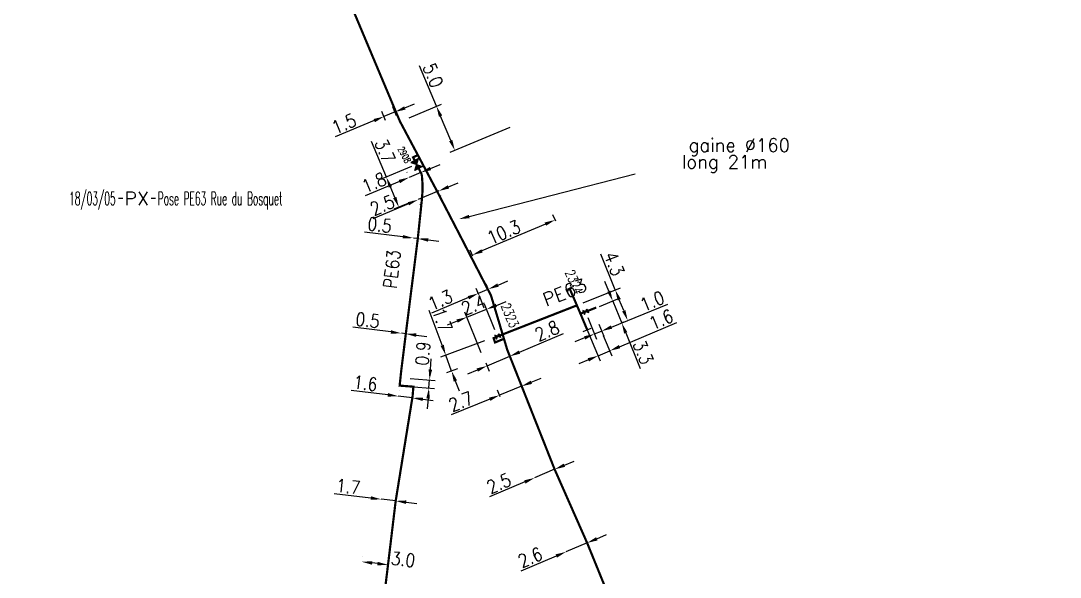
# Model space of a CAD drawing. Header units: millimetres. Extents: x 104988 to 105484, y 137061 to 138000.
# Drawn here: x 105229.2 to 105347.2, y 137290.5 to 137353.7 of the extents above; entities that cross this region are included whole.
import ezdxf
from ezdxf.enums import TextEntityAlignment as Align

# ---------------------------------------------------------------- set-up
doc = ezdxf.new("R2010")
doc.units = ezdxf.units.MM
doc.header["$PDMODE"] = 34
doc.layers.get('0').update_dxf_attribs({"linetype": 'CONTINUOUS'})
doc.layers.get('DEFPOINTS').update_dxf_attribs({"linetype": 'CONTINUOUS'})
for name, color, linetype in [('G_120', 4, 'CONTINUOUS'), ('G_300', 7, 'CONTINUOUS'), ('G_340', 7, 'CONTINUOUS')]:
    doc.layers.add(name, color=color, linetype=linetype)
doc.styles.add('G_ROMANS', font='ROMANS.SHX', dxfattribs={"width": 0.75})
doc.styles.get("Standard").update_dxf_attribs({"font": 'romans.shx', "width": 0.85})
doc.linetypes.add('G_TYPB_PE', pattern='A,5,-0.3,["o",Standard,S=1.5,R=0,X=0,Y=-0.5],-1.65', length=6.95)
doc.dimstyles.get("Standard").update_dxf_attribs({"dimtxt": 1.5, "dimasz": 1.2, "dimexe": 0.625, "dimexo": 0.625, "dimgap": 0.25, "dimtad": 1, "dimdec": 1, "dimzin": 0, "dimdsep": 46, "dimtxsty": 'Standard', "dimcen": -0.5, "dimadec": 0, "dimazin": 0, "dimtfac": 1, "dimtdec": 1, "dimtmove": 0, "dimatfit": 3, "dimfxl": 0, "dimtolj": 1, "dimtzin": 0, "dimarcsym": 0})

# ---------------------------------------------------------------- blocks, each defined once
blk = doc.blocks.new('*D94')
at = {"layer": 'DEFPOINTS', "color": 0, "linetype": 'Continuous', "transparency": 16777216}
for p in [(105281.11, 137322.73), (105281.41, 137322.01), (105282.56, 137322.5)]:
    blk.add_point(p, dxfattribs=at)
at = {"layer": 'G_120', "color": 0, "linetype": 'Continuous', "lineweight": -2, "transparency": 16777216}
for p, q in [((105281.17, 137322.58), (105280.86, 137323.3)), ((105282.26, 137323.22), (105281.11, 137322.73)), ((105282.32, 137323.07), (105282.01, 137323.79)), ((105283.36, 137323.68), (105284.47, 137324.15)), ((105280, 137322.26), (105275.82, 137320.48))]:
    blk.add_line(p, q, dxfattribs=at)
at = {"layer": 'G_120', "color": 0, "linetype": 'Continuous', "transparency": 16777216}
for points in [[(105283.28, 137323.87), (105283.44, 137323.5), (105282.26, 137323.22)], [(105279.92, 137322.44), (105280.08, 137322.07), (105281.11, 137322.73)]]:
    blk.add_solid(points, dxfattribs=at)
at = {"layer": 'G_120', "color": 0, "linetype": 'Continuous', "transparency": 16777216, "insert": (105276.8, 137321.99), "char_height": 1.5, "attachment_point": 5, "rotation": 22.9932}
blk.add_mtext('\\A1;1.3', dxfattribs=at)
blk = doc.blocks.new('*D104')
at = {"layer": 'DEFPOINTS', "color": 0, "linetype": 'Continuous', "transparency": 16777216}
for p in [(105284.3, 137316.52), (105281.72, 137315.42), (105282.11, 137314.51)]:
    blk.add_point(p, dxfattribs=at)
at = {"layer": 'G_120', "color": 0, "linetype": 'Continuous', "lineweight": -2, "transparency": 16777216}
for p, q in [((105285.79, 137316.07), (105290.77, 137318.18)), ((105281.96, 137314.85), (105282.35, 137313.93)), ((105282.11, 137314.51), (105284.69, 137315.6)), ((105284.54, 137315.94), (105284.93, 137315.03)), ((105281, 137314.04), (105279.9, 137313.57))]:
    blk.add_line(p, q, dxfattribs=at)
at = {"layer": 'G_120', "color": 0, "linetype": 'Continuous', "transparency": 16777216}
for points in [[(105285.71, 137316.25), (105285.87, 137315.89), (105284.69, 137315.6)], [(105280.92, 137314.22), (105281.08, 137313.85), (105282.11, 137314.51)]]:
    blk.add_solid(points, dxfattribs=at)
at = {"layer": 'G_120', "color": 0, "linetype": 'Continuous', "transparency": 16777216, "insert": (105288.92, 137318.48), "char_height": 1.5, "attachment_point": 5, "rotation": 22.9932}
blk.add_mtext('\\A1;2.8', dxfattribs=at)
blk = doc.blocks.new('*D105')
at = {"layer": 'DEFPOINTS', "color": 0, "linetype": 'Continuous', "transparency": 16777216}
for p in [(105286.33, 137311.44), (105283.52, 137311.18), (105283.83, 137310.41)]:
    blk.add_point(p, dxfattribs=at)
at = {"layer": 'G_120', "color": 0, "linetype": 'Continuous', "lineweight": -2, "transparency": 16777216}
for p, q in [((105286.1, 137312.01), (105285.79, 137312.77)), ((105287.13, 137312.65), (105288.24, 137313.1)), ((105283.6, 137310.99), (105283.29, 137311.75)), ((105286.02, 137312.2), (105283.52, 137311.18)), ((105282.41, 137310.72), (105278.05, 137308.94))]:
    blk.add_line(p, q, dxfattribs=at)
at = {"layer": 'G_120', "color": 0, "linetype": 'Continuous', "transparency": 16777216}
for points in [[(105287.06, 137312.83), (105287.21, 137312.46), (105286.02, 137312.2)], [(105282.34, 137310.91), (105282.49, 137310.54), (105283.52, 137311.18)]]:
    blk.add_solid(points, dxfattribs=at)
at = {"layer": 'G_120', "color": 0, "linetype": 'Continuous', "transparency": 16777216, "insert": (105279.14, 137310.47), "char_height": 1.5, "attachment_point": 5, "rotation": 22.2106}
blk.add_mtext('\\A1;2.7', dxfattribs=at)
blk = doc.blocks.new('*D106')
at = {"layer": 'DEFPOINTS', "color": 0, "linetype": 'Continuous', "transparency": 16777216}
for p in [(105289.78, 137302.77), (105287.51, 137301.8), (105287.51, 137301.8)]:
    blk.add_point(p, dxfattribs=at)
at = {"layer": 'G_120', "color": 0, "linetype": 'Continuous', "lineweight": -2, "transparency": 16777216}
for p, q in [((105290.89, 137303.24), (105291.99, 137303.71)), ((105289.78, 137302.77), (105287.51, 137301.8)), ((105286.4, 137301.34), (105282.38, 137299.63))]:
    blk.add_line(p, q, dxfattribs=at)
at = {"layer": 'G_120', "color": 0, "linetype": 'Continuous', "transparency": 16777216}
for points in [[(105290.81, 137303.42), (105290.96, 137303.05), (105289.78, 137302.77)], [(105286.32, 137301.52), (105286.48, 137301.15), (105287.51, 137301.8)]]:
    blk.add_solid(points, dxfattribs=at)
at = {"layer": 'G_120', "color": 0, "linetype": 'Continuous', "transparency": 16777216, "insert": (105283.45, 137301.17), "char_height": 1.5, "attachment_point": 5, "rotation": 22.9932}
blk.add_mtext('\\A1;2.5', dxfattribs=at)
blk = doc.blocks.new('*D107')
at = {"layer": 'DEFPOINTS', "color": 0, "linetype": 'Continuous', "transparency": 16777216}
for p in [(105293.47, 137294.42), (105291.07, 137293.4), (105291.07, 137293.4)]:
    blk.add_point(p, dxfattribs=at)
at = {"layer": 'G_120', "color": 0, "linetype": 'Continuous', "lineweight": -2, "transparency": 16777216}
for p, q in [((105294.57, 137294.89), (105295.67, 137295.36)), ((105293.47, 137294.42), (105291.07, 137293.4)), ((105289.97, 137292.93), (105285.94, 137291.23))]:
    blk.add_line(p, q, dxfattribs=at)
at = {"layer": 'G_120', "color": 0, "linetype": 'Continuous', "transparency": 16777216}
for points in [[(105294.49, 137295.07), (105294.65, 137294.7), (105293.47, 137294.42)], [(105289.89, 137293.12), (105290.05, 137292.75), (105291.07, 137293.4)]]:
    blk.add_solid(points, dxfattribs=at)
at = {"layer": 'G_120', "color": 0, "linetype": 'Continuous', "transparency": 16777216, "insert": (105287.01, 137292.77), "char_height": 1.5, "attachment_point": 5, "rotation": 22.9932}
blk.add_mtext('\\A1;2.6', dxfattribs=at)
blk = doc.blocks.new('*D160')
at = {"layer": 'DEFPOINTS', "color": 0, "linetype": 'Continuous', "transparency": 16777216}
for p in [(105276.37, 137343.97), (105272.7, 137342.44), (105285.26, 137341.81)]:
    blk.add_point(p, dxfattribs=at)
at = {"layer": 'G_120', "color": 0, "linetype": 'Continuous', "lineweight": -2, "transparency": 16777216}
for p, q in [((105276.37, 137343.97), (105274.46, 137348.56)), ((105273.27, 137342.68), (105276.95, 137344.21)), ((105277.99, 137340.09), (105276.83, 137342.86)), ((105284.68, 137341.57), (105277.87, 137338.74))]:
    blk.add_line(p, q, dxfattribs=at)
at = {"layer": 'G_120', "color": 0, "linetype": 'Continuous', "transparency": 16777216}
for points in [[(105277.02, 137342.94), (105276.65, 137342.78), (105276.37, 137343.97)], [(105278.17, 137340.17), (105277.8, 137340.01), (105278.45, 137338.98)]]:
    blk.add_solid(points, dxfattribs=at)
at = {"layer": 'G_120', "color": 0, "linetype": 'Continuous', "transparency": 16777216, "insert": (105275.99, 137347.48), "char_height": 1.5, "attachment_point": 5, "rotation": 292.5816}
blk.add_mtext('\\A1;5.0', dxfattribs=at)
blk = doc.blocks.new('*D161')
at = {"layer": 'DEFPOINTS', "color": 0, "linetype": 'Continuous', "transparency": 16777216}
for p in [(105290.14, 137330.34), (105280.43, 137327.09), (105280.72, 137326.39)]:
    blk.add_point(p, dxfattribs=at)
at = {"layer": 'G_120', "color": 0, "linetype": 'Continuous', "lineweight": -2, "transparency": 16777216}
for p, q in [((105289.9, 137330.92), (105289.59, 137331.65)), ((105288.73, 137330.6), (105281.53, 137327.56)), ((105280.48, 137326.96), (105280.18, 137327.66))]:
    blk.add_line(p, q, dxfattribs=at)
at = {"layer": 'G_120', "color": 0, "linetype": 'Continuous', "transparency": 16777216}
for points in [[(105288.65, 137330.79), (105288.81, 137330.42), (105289.83, 137331.07)], [(105281.46, 137327.74), (105281.61, 137327.37), (105280.43, 137327.09)]]:
    blk.add_solid(points, dxfattribs=at)
at = {"layer": 'G_120', "color": 0, "linetype": 'Continuous', "transparency": 16777216, "insert": (105284.01, 137329.69), "char_height": 1.5, "attachment_point": 5, "rotation": 22.965}
blk.add_mtext('\\A1;10.3', dxfattribs=at)
blk = doc.blocks.new('*D162')
at = {"layer": 'DEFPOINTS', "color": 0, "linetype": 'Continuous', "transparency": 16777216}
for p in [(105270.41, 137342.81), (105272.09, 137342.32), (105270.83, 137341.8)]:
    blk.add_point(p, dxfattribs=at)
at = {"layer": 'G_120', "color": 0, "linetype": 'Continuous', "lineweight": -2, "transparency": 16777216}
for p, q in [((105270.59, 137342.38), (105270.17, 137343.38)), ((105271.67, 137343.33), (105270.41, 137342.81)), ((105271.85, 137342.9), (105271.43, 137343.9)), ((105272.78, 137343.79), (105273.89, 137344.25)), ((105269.31, 137342.35), (105264.87, 137340.51))]:
    blk.add_line(p, q, dxfattribs=at)
at = {"layer": 'G_120', "color": 0, "linetype": 'Continuous', "transparency": 16777216}
for points in [[(105272.7, 137343.97), (105272.86, 137343.6), (105271.67, 137343.33)], [(105269.23, 137342.53), (105269.38, 137342.16), (105270.41, 137342.81)]]:
    blk.add_solid(points, dxfattribs=at)
at = {"layer": 'G_120', "color": 0, "linetype": 'Continuous', "transparency": 16777216, "insert": (105265.87, 137342), "char_height": 1.5, "attachment_point": 5, "rotation": 22.5313}
blk.add_mtext('\\A1;1.5', dxfattribs=at)
blk = doc.blocks.new('*D9')
at = {"layer": 'DEFPOINTS', "color": 0, "linetype": 'Continuous', "transparency": 16777216}
for p in [(105276.6, 137334.41), (105274.27, 137333.42), (105274.29, 137333.38)]:
    blk.add_point(p, dxfattribs=at)
at = {"layer": 'G_120', "color": 0, "linetype": 'Continuous', "lineweight": -2, "transparency": 16777216}
for p, q in [((105277.73, 137334.83), (105278.83, 137335.29)), ((105276.62, 137334.36), (105274.29, 137333.38)), ((105276.84, 137333.83), (105276.86, 137333.78)), ((105273.19, 137332.91), (105269.16, 137331.21)), ((105274.51, 137332.85), (105274.53, 137332.8))]:
    blk.add_line(p, q, dxfattribs=at)
at = {"layer": 'G_120', "color": 0, "linetype": 'Continuous', "transparency": 16777216}
for points in [[(105277.65, 137335.01), (105277.81, 137334.64), (105276.62, 137334.36)], [(105273.11, 137333.09), (105273.26, 137332.73), (105274.29, 137333.38)]]:
    blk.add_solid(points, dxfattribs=at)
at = {"layer": 'G_120', "color": 0, "linetype": 'Continuous', "transparency": 16777216, "insert": (105270.23, 137332.75), "char_height": 1.5, "attachment_point": 5, "rotation": 22.8773}
blk.add_mtext('\\A1;2.5', dxfattribs=at)
blk = doc.blocks.new('*D23')
at = {"layer": 'DEFPOINTS', "color": 0, "linetype": 'Continuous', "transparency": 16777216}
for p in [(105282.39, 137317.56), (105277.43, 137315.72), (105279.33, 137314.39)]:
    blk.add_point(p, dxfattribs=at)
at = {"layer": 'G_120', "color": 0, "linetype": 'Continuous', "lineweight": -2, "transparency": 16777216}
for p, q in [((105277.02, 137316.85), (105275.56, 137320.78)), ((105281.81, 137317.34), (105276.84, 137315.51)), ((105278.09, 137313.93), (105277.43, 137315.72)), ((105278.75, 137314.17), (105277.51, 137313.71)), ((105278.51, 137312.8), (105278.93, 137311.68))]:
    blk.add_line(p, q, dxfattribs=at)
at = {"layer": 'G_120', "color": 0, "linetype": 'Continuous', "transparency": 16777216}
for points in [[(105277.2, 137316.92), (105276.83, 137316.78), (105277.43, 137315.72)], [(105278.7, 137312.87), (105278.32, 137312.73), (105278.09, 137313.93)]]:
    blk.add_solid(points, dxfattribs=at)
at = {"layer": 'G_120', "color": 0, "linetype": 'Continuous', "transparency": 16777216, "insert": (105277.02, 137319.72), "char_height": 1.5, "attachment_point": 5, "rotation": 290.2641}
blk.add_mtext('\\A1;1.7', dxfattribs=at)
blk = doc.blocks.new('*D24')
at = {"layer": 'DEFPOINTS', "color": 0, "linetype": 'Continuous', "transparency": 16777216}
for p in [(105282.05, 137320.93), (105283.21, 137318.04), (105281.68, 137315.41)]:
    blk.add_point(p, dxfattribs=at)
at = {"layer": 'G_120', "color": 0, "linetype": 'Continuous', "lineweight": -2, "transparency": 16777216}
for p, q in [((105279.83, 137320.04), (105282.05, 137320.93)), ((105282.98, 137318.62), (105281.82, 137321.51)), ((105283.17, 137321.38), (105284.28, 137321.83)), ((105278.71, 137319.6), (105277.6, 137319.15)), ((105281.45, 137315.99), (105279.59, 137320.62))]:
    blk.add_line(p, q, dxfattribs=at)
at = {"layer": 'G_120', "color": 0, "linetype": 'Continuous', "transparency": 16777216}
for points in [[(105283.09, 137321.57), (105283.24, 137321.19), (105282.05, 137320.93)], [(105278.64, 137319.78), (105278.79, 137319.41), (105279.83, 137320.04)]]:
    blk.add_solid(points, dxfattribs=at)
at = {"layer": 'G_120', "color": 0, "linetype": 'Continuous', "transparency": 16777216, "insert": (105280.57, 137321.42), "char_height": 1.5, "attachment_point": 5, "rotation": 21.8252}
blk.add_mtext('\\A1;2.4', dxfattribs=at)
blk = doc.blocks.new('*D25')
at = {"layer": 'DEFPOINTS', "color": 0, "linetype": 'Continuous', "transparency": 16777216}
for p in [(105292.43, 137321.42), (105298.07, 137319.67), (105298.18, 137319.71)]:
    blk.add_point(p, dxfattribs=at)
at = {"layer": 'G_120', "color": 0, "linetype": 'Continuous', "lineweight": -2, "transparency": 16777216}
for p, q in [((105296.66, 137323.14), (105295.02, 137327.19)), ((105293.01, 137321.65), (105297.24, 137323.37)), ((105297.62, 137320.78), (105297.12, 137322.02)), ((105297.6, 137319.47), (105297.49, 137319.43))]:
    blk.add_line(p, q, dxfattribs=at)
at = {"layer": 'G_120', "color": 0, "linetype": 'Continuous', "transparency": 16777216}
for points in [[(105297.3, 137322.1), (105296.93, 137321.95), (105296.66, 137323.14)], [(105297.81, 137320.85), (105297.44, 137320.7), (105298.07, 137319.67)]]:
    blk.add_solid(points, dxfattribs=at)
at = {"layer": 'G_120', "color": 0, "linetype": 'Continuous', "transparency": 16777216, "insert": (105296.54, 137326.09), "char_height": 1.5, "attachment_point": 5, "rotation": 292.0979}
blk.add_mtext('\\A1;4.3', dxfattribs=at)
blk = doc.blocks.new('*D26')
at = {"layer": 'DEFPOINTS', "color": 0, "linetype": 'Continuous', "transparency": 16777216}
for p in [(105294.28, 137321.02), (105297.4, 137319.37), (105297.4, 137319.37)]:
    blk.add_point(p, dxfattribs=at)
at = {"layer": 'G_120', "color": 0, "linetype": 'Continuous', "lineweight": -2, "transparency": 16777216}
for p, q in [((105295.93, 137322.98), (105295.47, 137324.1)), ((105294.86, 137321.25), (105296.96, 137322.11)), ((105296.38, 137321.87), (105297.4, 137319.37)), ((105297.85, 137318.26), (105299.5, 137314.21))]:
    blk.add_line(p, q, dxfattribs=at)
at = {"layer": 'G_120', "color": 0, "linetype": 'Continuous', "transparency": 16777216}
for points in [[(105296.11, 137323.06), (105295.74, 137322.91), (105296.38, 137321.87)], [(105298.04, 137318.33), (105297.67, 137318.18), (105297.4, 137319.37)]]:
    blk.add_solid(points, dxfattribs=at)
at = {"layer": 'G_120', "color": 0, "linetype": 'Continuous', "transparency": 16777216, "insert": (105299.83, 137316.05), "char_height": 1.5, "attachment_point": 5, "rotation": 292.166}
blk.add_mtext('\\A1;3.3', dxfattribs=at)
blk = doc.blocks.new('*D27')
at = {"layer": 'DEFPOINTS', "color": 0, "linetype": 'Continuous', "transparency": 16777216}
for p in [(105293.3, 137320.6), (105294.56, 137319.83), (105295.11, 137318.46)]:
    blk.add_point(p, dxfattribs=at)
at = {"layer": 'G_120', "color": 0, "linetype": 'Continuous', "lineweight": -2, "transparency": 16777216}
for p, q in [((105296.23, 137318.91), (105302.62, 137321.5)), ((105293.54, 137320.02), (105294.54, 137317.55)), ((105294.3, 137318.13), (105295.11, 137318.46)), ((105294.8, 137319.25), (105295.35, 137317.88)), ((105293.19, 137317.68), (105292.08, 137317.23))]:
    blk.add_line(p, q, dxfattribs=at)
at = {"layer": 'G_120', "color": 0, "linetype": 'Continuous', "transparency": 16777216}
for points in [[(105296.15, 137319.1), (105296.3, 137318.73), (105295.11, 137318.46)], [(105293.11, 137317.87), (105293.26, 137317.5), (105294.3, 137318.13)]]:
    blk.add_solid(points, dxfattribs=at)
at = {"layer": 'G_120', "color": 0, "linetype": 'Continuous', "transparency": 16777216, "insert": (105300.86, 137321.87), "char_height": 1.5, "attachment_point": 5, "rotation": 22.0301}
blk.add_mtext('\\A1;1.0', dxfattribs=at)
blk = doc.blocks.new('*D28')
at = {"layer": 'DEFPOINTS', "color": 0, "linetype": 'Continuous', "transparency": 16777216}
for p in [(105293, 137319.72), (105295.06, 137318.55), (105296.04, 137316.22)]:
    blk.add_point(p, dxfattribs=at)
at = {"layer": 'G_120', "color": 0, "linetype": 'Continuous', "lineweight": -2, "transparency": 16777216}
for p, q in [((105293.24, 137319.14), (105294.96, 137315.09)), ((105297.15, 137316.69), (105303.64, 137319.44)), ((105295.3, 137317.97), (105296.29, 137315.65)), ((105294.72, 137315.66), (105296.04, 137316.22)), ((105293.61, 137315.19), (105292.51, 137314.73))]:
    blk.add_line(p, q, dxfattribs=at)
at = {"layer": 'G_120', "color": 0, "linetype": 'Continuous', "transparency": 16777216}
for points in [[(105297.07, 137316.88), (105297.22, 137316.51), (105296.04, 137316.22)], [(105293.53, 137315.38), (105293.69, 137315.01), (105294.72, 137315.66)]]:
    blk.add_solid(points, dxfattribs=at)
at = {"layer": 'G_120', "color": 0, "linetype": 'Continuous', "transparency": 16777216, "insert": (105301.87, 137319.78), "char_height": 1.5, "attachment_point": 5, "rotation": 22.9671}
blk.add_mtext('\\A1;1.6', dxfattribs=at)
blk = doc.blocks.new('G_300_04')
at = {"linetype": 'Continuous'}
h = blk.add_hatch(color=0, dxfattribs=at)
h.paths.add_polyline_path([(-1, 1), (-1, -1), (0, 0)])
h.paths.add_polyline_path([(1, 1), (0, 0), (1, -1)])
at = {"color": 0, "linetype": 'Continuous', "flags": 128}
blk.add_lwpolyline([(-1, -1), (1, 1), (1, -1), (-1, 1)], close=True, dxfattribs=at)
at = {"color": 0, "linetype": 'Continuous', "style": 'G_ROMANS', "width": 0.75}
blk.add_attdef('NUM', text='', height=1.5, dxfattribs=at).set_placement((0, 2.1), align=Align.MIDDLE_CENTER)
at = {"color": 0, "linetype": 'Continuous', "style": 'G_ROMANS', "width": 0.75, "flags": 3}
for tag, p in [('DEF_LEG', (0, -5)), ('DEF_COUP', (0, -7.5)), ('DEF_TYPE', (0, -10))]:
    blk.add_attdef(tag, text='', height=1.2, dxfattribs=at).set_placement(p, align=Align.MIDDLE)
blk = doc.blocks.new('*D206')
at = {"layer": 'DEFPOINTS', "color": 0, "linetype": 'Continuous', "transparency": 16777216}
for p in [(105274.12, 137337.37), (105270.68, 137335.93), (105274.27, 137333.42)]:
    blk.add_point(p, dxfattribs=at)
at = {"layer": 'G_300', "color": 0, "linetype": 'Continuous', "lineweight": -2, "transparency": 16777216}
for p, q in [((105270.68, 137335.93), (105268.99, 137339.97)), ((105273.54, 137337.13), (105270.1, 137335.69)), ((105271.64, 137333.63), (105271.14, 137334.83)), ((105273.69, 137333.18), (105271.52, 137332.28))]:
    blk.add_line(p, q, dxfattribs=at)
at = {"layer": 'G_300', "color": 0, "linetype": 'Continuous', "transparency": 16777216}
for points in [[(105271.32, 137334.9), (105270.95, 137334.75), (105270.68, 137335.93)], [(105271.82, 137333.7), (105271.45, 137333.55), (105272.1, 137332.52)]]:
    blk.add_solid(points, dxfattribs=at)
at = {"layer": 'G_300', "color": 0, "linetype": 'Continuous', "transparency": 16777216, "insert": (105270.52, 137338.89), "char_height": 1.5, "attachment_point": 5, "rotation": 292.6715}
blk.add_mtext('\\A1;3.7', dxfattribs=at)
blk = doc.blocks.new('*D207')
at = {"layer": 'DEFPOINTS', "color": 0, "linetype": 'Continuous', "transparency": 16777216}
for p in [(105274.6, 137336.44), (105273.26, 137335.9), (105273.27, 137335.89)]:
    blk.add_point(p, dxfattribs=at)
at = {"layer": 'G_120', "color": 0, "linetype": 'Continuous', "lineweight": -2, "transparency": 16777216}
for p, q in [((105275.7, 137336.92), (105276.8, 137337.38)), ((105273.03, 137336.46), (105273.02, 137336.48)), ((105274.59, 137336.45), (105273.26, 137335.9)), ((105274.35, 137337.02), (105274.35, 137337.03)), ((105272.16, 137335.44), (105268.29, 137333.82))]:
    blk.add_line(p, q, dxfattribs=at)
at = {"layer": 'G_120', "color": 0, "linetype": 'Continuous', "transparency": 16777216}
for points in [[(105275.62, 137337.1), (105275.77, 137336.73), (105274.59, 137336.45)], [(105272.08, 137335.62), (105272.23, 137335.25), (105273.26, 137335.9)]]:
    blk.add_solid(points, dxfattribs=at)
at = {"layer": 'G_120', "color": 0, "linetype": 'Continuous', "transparency": 16777216, "insert": (105269.28, 137335.32), "char_height": 1.5, "attachment_point": 5, "rotation": 22.6715}
blk.add_mtext('\\A1;1.8', dxfattribs=at)
blk = doc.blocks.new('*D208')
at = {"layer": 'DEFPOINTS', "color": 0, "linetype": 'Continuous', "transparency": 16777216}
for p in [(105273.75, 137329.02), (105273.75, 137329.02), (105274.25, 137328.95)]:
    blk.add_point(p, dxfattribs=at)
at = {"layer": 'G_120', "color": 0, "linetype": 'Continuous', "lineweight": -2, "transparency": 16777216}
for p, q in [((105272.56, 137329.16), (105268.22, 137329.7)), ((105274.25, 137328.95), (105273.75, 137329.02)), ((105273.67, 137328.4), (105273.67, 137328.4)), ((105274.17, 137328.33), (105274.17, 137328.33)), ((105275.44, 137328.81), (105276.63, 137328.66))]:
    blk.add_line(p, q, dxfattribs=at)
at = {"layer": 'G_120', "color": 0, "linetype": 'Continuous', "transparency": 16777216}
for points in [[(105272.58, 137329.36), (105272.53, 137328.97), (105273.75, 137329.02)], [(105275.46, 137329.01), (105275.41, 137328.61), (105274.25, 137328.95)]]:
    blk.add_solid(points, dxfattribs=at)
at = {"layer": 'G_120', "color": 0, "linetype": 'Continuous', "transparency": 16777216, "insert": (105269.92, 137330.5), "char_height": 1.5, "attachment_point": 5, "rotation": 352.9147}
blk.add_mtext('\\A1;0.5', dxfattribs=at)
blk = doc.blocks.new('*D209')
at = {"layer": 'DEFPOINTS', "color": 0, "linetype": 'Continuous', "transparency": 16777216}
for p in [(105272.39, 137318.21), (105272.39, 137318.21), (105272.89, 137318.15)]:
    blk.add_point(p, dxfattribs=at)
at = {"layer": 'G_120', "color": 0, "linetype": 'Continuous', "lineweight": -2, "transparency": 16777216}
for p, q in [((105271.2, 137318.36), (105266.86, 137318.89)), ((105272.32, 137317.59), (105272.32, 137317.59)), ((105272.89, 137318.15), (105272.39, 137318.21)), ((105272.81, 137317.53), (105272.81, 137317.53)), ((105274.08, 137318), (105275.27, 137317.85))]:
    blk.add_line(p, q, dxfattribs=at)
at = {"layer": 'G_120', "color": 0, "linetype": 'Continuous', "transparency": 16777216}
for points in [[(105271.23, 137318.55), (105271.18, 137318.16), (105272.39, 137318.21)], [(105274.1, 137318.2), (105274.06, 137317.8), (105272.89, 137318.15)]]:
    blk.add_solid(points, dxfattribs=at)
at = {"layer": 'G_120', "color": 0, "linetype": 'Continuous', "transparency": 16777216, "insert": (105268.56, 137319.69), "char_height": 1.5, "attachment_point": 5, "rotation": 352.9147}
blk.add_mtext('\\A1;0.5', dxfattribs=at)
blk = doc.blocks.new('GIS_MODF')
at = {"color": 0, "linetype": 'Continuous', "flags": 128}
for points in [[(-2.18, -0.01), (-1.68, -0.01)], [(1.52, -0.01), (2.02, -0.01)]]:
    blk.add_lwpolyline(points, dxfattribs=at)
at = {"color": 0, "linetype": 'Continuous', "width": 0.5}
blk.add_attdef('DATE', text='', height=1.5, dxfattribs=at).set_placement((-2.5, -0.8), align=Align.RIGHT)
at = {"color": 0, "linetype": 'Continuous', "width": 1.771291}
blk.add_attdef('USER', text='', height=1.5, dxfattribs=at).set_placement((-1.51, -0.8), (1.28, -0.8), align=Align.FIT)
at = {"color": 0, "linetype": 'Continuous', "width": 0.5}
blk.add_attdef('DESC', (2.29, -0.8), '', height=1.5, dxfattribs=at)
blk = doc.blocks.new('*D220')
at = {"layer": 'DEFPOINTS', "color": 0, "linetype": 'Continuous', "transparency": 16777216}
for p in [(105272.04, 137311.07), (105272.04, 137311.07), (105273.63, 137310.87)]:
    blk.add_point(p, dxfattribs=at)
at = {"layer": 'G_120', "color": 0, "linetype": 'Continuous', "lineweight": -2, "transparency": 16777216}
for p, q in [((105270.85, 137311.22), (105266.7, 137311.73)), ((105272.12, 137311.69), (105272.12, 137311.69)), ((105273.71, 137311.49), (105273.71, 137311.49)), ((105273.63, 137310.87), (105272.04, 137311.07)), ((105274.82, 137310.72), (105276.01, 137310.58))]:
    blk.add_line(p, q, dxfattribs=at)
at = {"layer": 'G_120', "color": 0, "linetype": 'Continuous', "transparency": 16777216}
for points in [[(105270.88, 137311.42), (105270.83, 137311.02), (105272.04, 137311.07)], [(105274.85, 137310.92), (105274.8, 137310.53), (105273.63, 137310.87)]]:
    blk.add_solid(points, dxfattribs=at)
at = {"layer": 'G_120', "color": 0, "linetype": 'Continuous', "transparency": 16777216, "insert": (105268.3, 137312.54), "char_height": 1.5, "attachment_point": 5, "rotation": 352.9147}
blk.add_mtext('\\A1;1.6', dxfattribs=at)
blk = doc.blocks.new('*D221')
at = {"layer": 'DEFPOINTS', "color": 0, "linetype": 'Continuous', "transparency": 16777216}
for p in [(105272.75, 137313.13), (105275.58, 137312.91), (105272.68, 137312.23)]:
    blk.add_point(p, dxfattribs=at)
at = {"layer": 'G_120', "color": 0, "linetype": 'Continuous', "lineweight": -2, "transparency": 16777216}
for p, q in [((105275.68, 137314.1), (105275.77, 137315.3)), ((105273.37, 137313.08), (105276.21, 137312.86)), ((105275.51, 137312.01), (105275.58, 137312.91)), ((105273.3, 137312.18), (105276.14, 137311.96)), ((105275.42, 137310.81), (105275.33, 137309.62))]:
    blk.add_line(p, q, dxfattribs=at)
at = {"layer": 'G_120', "color": 0, "linetype": 'Continuous', "transparency": 16777216}
for points in [[(105275.48, 137314.12), (105275.88, 137314.09), (105275.58, 137312.91)], [(105275.22, 137310.83), (105275.62, 137310.8), (105275.51, 137312.01)]]:
    blk.add_solid(points, dxfattribs=at)
at = {"layer": 'G_120', "color": 0, "linetype": 'Continuous', "transparency": 16777216, "insert": (105274.82, 137315.93), "char_height": 1.5, "attachment_point": 5, "rotation": 85.5119}
blk.add_mtext('\\A1;0.9', dxfattribs=at)
blk = doc.blocks.new('*D222')
at = {"layer": 'DEFPOINTS', "color": 0, "linetype": 'Continuous', "transparency": 16777216}
for p in [(105270.11, 137299.37), (105270.11, 137299.37), (105271.74, 137299.18)]:
    blk.add_point(p, dxfattribs=at)
at = {"layer": 'G_120', "color": 0, "linetype": 'Continuous', "lineweight": -2, "transparency": 16777216}
for p, q in [((105268.91, 137299.51), (105264.75, 137300)), ((105271.74, 137299.18), (105270.11, 137299.37)), ((105272.94, 137299.04), (105274.13, 137298.9))]:
    blk.add_line(p, q, dxfattribs=at)
at = {"layer": 'G_120', "color": 0, "linetype": 'Continuous', "transparency": 16777216}
for points in [[(105268.94, 137299.71), (105268.89, 137299.31), (105270.11, 137299.37)], [(105272.96, 137299.24), (105272.91, 137298.84), (105271.74, 137299.18)]]:
    blk.add_solid(points, dxfattribs=at)
at = {"layer": 'G_120', "color": 0, "linetype": 'Continuous', "transparency": 16777216, "insert": (105266.35, 137300.82), "char_height": 1.5, "attachment_point": 5, "rotation": 353.3418}
blk.add_mtext('\\A1;1.7', dxfattribs=at)
blk = doc.blocks.new('*D223')
at = {"layer": 'DEFPOINTS', "color": 0, "linetype": 'Continuous', "transparency": 16777216}
for p in [(105267.89, 137292.28), (105267.89, 137292.28), (105270.87, 137291.93)]:
    blk.add_point(p, dxfattribs=at)
at = {"layer": 'G_120', "color": 0, "linetype": 'Continuous', "lineweight": -2, "transparency": 16777216}
for p, q in [((105267.96, 137292.9), (105267.96, 137292.9)), ((105270.94, 137292.55), (105270.94, 137292.55)), ((105269.68, 137292.07), (105269.08, 137292.14))]:
    blk.add_line(p, q, dxfattribs=at)
at = {"layer": 'G_120', "color": 0, "linetype": 'Continuous', "transparency": 16777216}
for points in [[(105269.1, 137292.34), (105269.06, 137291.94), (105267.89, 137292.28)], [(105269.7, 137292.27), (105269.65, 137291.87), (105270.87, 137291.93)]]:
    blk.add_solid(points, dxfattribs=at)
at = {"layer": 'G_120', "color": 0, "linetype": 'Continuous', "transparency": 16777216, "insert": (105272.59, 137292.55), "char_height": 1.5, "attachment_point": 5, "rotation": 353.3418}
blk.add_mtext('\\A1;3.0', dxfattribs=at)
blk = doc.blocks.new('G_340_07')
at = {"color": 0, "linetype": 'Continuous', "const_width": 0.25, "flags": 128}
blk.add_lwpolyline([(0, 0), (1.25, 0)], dxfattribs=at)
at = {"color": 0, "linetype": 'Continuous', "flags": 128}
blk.add_lwpolyline([(1.25, -0.5), (1.25, 0.5)], dxfattribs=at)
at = {"color": 0, "linetype": 'Continuous', "width": 0.75, "flags": 3}
for tag, p in [('DEF_LEG', (0, -5)), ('DEF_COUP', (0, -7.5)), ('DEF_TYPE', (0, -10))]:
    blk.add_attdef(tag, text='', height=1.2, dxfattribs=at).set_placement(p, align=Align.MIDDLE)

msp = doc.modelspace()

# ---------------------------------------------------------------- linework, layer by layer
at = {"layer": 'G_120', "linetype": 'Continuous'}
msp.add_line((105280.09, 137331.47), (105298.91, 137336.31), dxfattribs=at)
at = {"layer": 'G_120', "linetype": 'G_TYPB_PE', "flags": 128}
msp.add_lwpolyline([(105347.04, 137165.34, 0.25, 0.25, 0), (105344.43, 137171.6, 0.25, 0.25, 0), (105341.78, 137178.03, 0.25, 0.25, 0), (105313.83, 137245.81, 0.25, 0.25, 0), (105311.49, 137251.44, 0.25, 0.25, 0), (105304.96, 137267, 0.25, 0.25, 0), (105301.08, 137276.09, 0.25, 0.25, 0), (105298.85, 137281.3, 0.25, 0.25, 0), (105296.54, 137286.88, 0.25, 0.25, 0), (105293.47, 137294.42, 0.25, 0.25, 0), (105289.78, 137302.77, 0.25, 0.25, 0), (105284.4, 137316.35, 0.25, 0.25, 0), (105282.56, 137322.5, 0.25, 0.25, 0), (105279.08, 137329.24, 0.25, 0.25, 0), (105276.44, 137334.33, 0.25, 0.25, 0), (105272.22, 137342.27, 0.25, 0.25, 0), (105259.21, 137373.19, 0.25, 0.25, 0), (105248.85, 137397.79, 0.25, 0.25, 0), (105248.32, 137398.99, 0.25, 0.25, 0), (105248.04, 137399.67, 0.25, 0.25, 0), (105241.04, 137416.28, 0.25, 0.25, 0), (105234.95, 137430.96, 0.25, 0.25, 0), (105229.32, 137445.03, 0, 0, 0)], format="xyseb", dxfattribs=at)
at = {"layer": 'G_120', "linetype": 'Continuous', "const_width": 0.25, "flags": 128}
msp.add_lwpolyline([(105274.26, 137338.43), (105273.71, 137338.18), (105273.89, 137337.82)], dxfattribs=at)
at = {"layer": 'G_120', "linetype": 'G_TYPB_PE', "const_width": 0.25, "flags": 128}
for points in [[(105274.35, 137336.93), (105274.71, 137336.21, -0.057288), (105274.7, 137333.26), (105274.25, 137328.95), (105272.89, 137318.15), (105272.37, 137313.96)], [(105272.37, 137313.96), (105272.19, 137312.27), (105273.75, 137312.15), (105273.66, 137311.06), (105271.74, 137299.18), (105270.87, 137291.93), (105269.33, 137279.31), (105268.73, 137274.24), (105268.49, 137272.31), (105266.79, 137271), (105265.68, 137261.89, 0.01686), (105264.89, 137250.51, -0.028728), (105264.28, 137247.25), (105261.64, 137224.6), (105261.64, 137224.55)]]:
    msp.add_lwpolyline(points, format="xyb", dxfattribs=at)
for points in [[(105291.97, 137322.17), (105292.31, 137321.38), (105292.99, 137319.77)], [(105283.54, 137317.94), (105283.67, 137318), (105292.31, 137321.38)], [(105292.72, 137320.44), (105293.07, 137320.58)], [(105293.54, 137320.75), (105294.5, 137321.13)], [(105284.01, 137317.58), (105283.02, 137317.17), (105282.85, 137317.66), (105283.09, 137317.74)]]:
    msp.add_lwpolyline(points, dxfattribs=at)
at = {"layer": 'G_120', "linetype": 'Continuous'}
msp.add_solid([(105280.14, 137331.27), (105280.04, 137331.66), (105278.92, 137331.17)], dxfattribs=at)

# ---------------------------------------------------------------- block references
ref = msp.add_blockref('GIS_MODF', (105242.45, 137333.55), dxfattribs=at)
ref.add_attrib('DATE', '18/03/05', dxfattribs={"layer": '0', "color": 0, "linetype": 'Continuous', "height": 1.5, "width": 0.5}).set_placement((105239.95, 137332.75), align=Align.RIGHT)
ref.add_attrib('USER', 'PX', dxfattribs={"layer": '0', "color": 0, "linetype": 'Continuous', "height": 1.5, "width": 1.025485}).set_placement((105240.94, 137332.75), (105243.73, 137332.75), align=Align.FIT)
ref.add_attrib('DESC', 'Pose PE63 Rue du Bosquet', (105244.74, 137332.75), dxfattribs={"layer": '0', "color": 0, "linetype": 'Continuous', "height": 1.5, "width": 0.5})
at = {"layer": 'G_300'}
ref = msp.add_blockref('G_300_04', (105274.12, 137337.37), dxfattribs=dict(at, xscale=0.5, yscale=0.5, zscale=0.5, rotation=296.9992512339463))
ref.add_attrib('NUM', '2908', dxfattribs={"layer": '0', "color": 0, "linetype": 'Continuous', "height": 0.75, "rotation": 296.9993, "style": 'G_ROMANS', "width": 0.75}).set_placement((105272.74, 137338.46), align=Align.MIDDLE_CENTER)
ref = msp.add_blockref('G_300_04', (105293.3, 137320.66), dxfattribs=dict(at, xscale=0.244690912882968, yscale=0.244690912882968, zscale=0.244690912882968, rotation=21.41042256761074))
ref.add_attrib('NUM', '2324', dxfattribs={"layer": '0', "color": 0, "linetype": 'Continuous', "height": 1.1, "rotation": 292.7432, "style": 'G_ROMANS', "width": 0.75}).set_placement((105292, 137324.03), align=Align.MIDDLE_CENTER)
ref = msp.add_blockref('G_300_04', (105283.31, 137317.86), dxfattribs=dict(at, xscale=0.244690912882968, yscale=0.244690912882968, zscale=0.244690912882968, rotation=21.41042256698802))
ref.add_attrib('NUM', '2323', dxfattribs={"layer": '0', "color": 0, "linetype": 'Continuous', "height": 1.1, "rotation": 292.7432, "style": 'G_ROMANS', "width": 0.75}).set_placement((105284.72, 137320.24), align=Align.MIDDLE_CENTER)
at = {"layer": 'G_340'}
for p, rotation in [((105291.97, 137322.17), 113.577843370295), ((105292.99, 137319.77), 292.7432281133716)]:
    msp.add_blockref('G_340_07', p, dxfattribs=dict(at, rotation=rotation))

# ---------------------------------------------------------------- texts
at = {"layer": 'G_120', "linetype": 'Continuous'}
for s, p in [('gaine %%c160', (105304.99, 137338.37)), ('long 21m', (105304.22, 137336.47))]:
    msp.add_text(s, height=1.5, dxfattribs=at).set_placement(p, align=Align.BOTTOM_LEFT)
at = {"layer": 'G_120', "linetype": 'Continuous', "width": 0.85}
msp.add_text('PE63', height=1.5, rotation=83.7711, dxfattribs=at).set_placement((105272.28, 137323.19), align=Align.BOTTOM_LEFT)
at = {"layer": 'G_120', "linetype": 'Continuous'}
msp.add_text('PE63', height=1.5, rotation=21.2178, dxfattribs=at).set_placement((105288.97, 137320.82), align=Align.BOTTOM_LEFT)

# ---------------------------------------------------------------- dimensions: what is measured, and where the dimension line sits
for base, p1, p2, angle, text, picture, middle, dimtype in [((105276.37, 137343.97), (105285.26, 137341.81), (105272.7, 137342.44), 112.5816, '5.0', '*D160', (105275.07, 137347.1), 160), ((105270.41, 137342.81), (105272.09, 137342.32), (105270.83, 137341.8), 202.5313, '1.5', '*D162', (105266.26, 137341.08), 161), ((105273.26, 137335.9), (105274.6, 137336.44), (105273.27, 137335.89), 202.6715, '1.8', '*D207', (105269.67, 137334.4), 161), ((105280.43, 137327.09), (105290.14, 137330.34), (105280.72, 137326.39), 202.965, '10.3', '*D161', (105284.4, 137328.77), 160), ((105298.07, 137319.67), (105292.43, 137321.42), (105298.18, 137319.71), 292.0979, '4.3', '*D25', (105295.62, 137325.72), 160), ((105295.11, 137318.46), (105293.3, 137320.6), (105294.56, 137319.83), 22.0301, '1.0', '*D27', (105301.24, 137320.94), 160), ((105282.05, 137320.93), (105281.68, 137315.41), (105283.21, 137318.04), 21.8252, '2.4', '*D24', (105280.94, 137320.49), 160), ((105296.04, 137316.22), (105293, 137319.72), (105295.06, 137318.55), 22.9671, '1.6', '*D28', (105302.26, 137318.86), 160)]:
    dim = msp.add_linear_dim(base=base, p1=p1, p2=p2, angle=angle, text=text, dimstyle='Standard', dxfattribs=at)
    dim.commit()
    dim.dimension.update_dxf_attribs({"geometry": picture, "text_midpoint": middle, "dimtype": dimtype})
for base, p1, p2, angle, picture, middle in [((105274.29, 137333.38), (105276.6, 137334.41), (105274.27, 137333.42), 202.8773, '*D9', (105270.62, 137331.83)), ((105273.75, 137329.02), (105274.25, 137328.95), (105273.75, 137329.02), 172.9147, '*D208', (105269.8, 137329.51)), ((105281.11, 137322.73), (105282.56, 137322.5), (105281.41, 137322.01), 202.9932, '*D94', (105277.19, 137321.07)), ((105272.39, 137318.21), (105272.89, 137318.15), (105272.39, 137318.21), 172.9147, '*D209', (105268.44, 137318.7)), ((105282.11, 137314.51), (105284.3, 137316.52), (105281.72, 137315.42), 202.9932, '*D104', (105289.31, 137317.56)), ((105272.04, 137311.07), (105273.63, 137310.87), (105272.04, 137311.07), 172.9147, '*D220', (105268.18, 137311.55)), ((105283.52, 137311.18), (105286.33, 137311.44), (105283.83, 137310.41), 202.2106, '*D105', (105279.52, 137309.54)), ((105270.11, 137299.37), (105271.74, 137299.18), (105270.11, 137299.37), 173.3418, '*D222', (105266.24, 137299.83))]:
    dim = msp.add_linear_dim(base=base, p1=p1, p2=p2, angle=angle, dimstyle='Standard', dxfattribs=at)
    dim.commit()
    dim.dimension.update_dxf_attribs({"geometry": picture, "text_midpoint": middle, "dimtype": 161})
for base, p1, p2, angle, text, picture, middle in [((105297.4, 137319.37), (105294.28, 137321.02), (105297.4, 137319.37), 292.166, '3.3', '*D26', (105299.83, 137316.05)), ((105277.43, 137315.72), (105279.33, 137314.39), (105282.39, 137317.56), 290.2641, '1.7', '*D23', (105277.02, 137319.72))]:
    dim = msp.add_linear_dim(base=base, p1=p1, p2=p2, angle=angle, text=text, dimstyle='Standard', dxfattribs=at)
    dim.commit()
    dim.dimension.update_dxf_attribs({"geometry": picture, "text_midpoint": middle})
for base, p1, p2, angle, picture, middle in [((105275.58, 137312.91), (105272.68, 137312.23), (105272.75, 137313.13), 85.5119, '*D221', (105274.82, 137315.93)), ((105267.89, 137292.28), (105270.87, 137291.93), (105267.89, 137292.28), 173.3418, '*D223', (105272.59, 137292.55))]:
    dim = msp.add_linear_dim(base=base, p1=p1, p2=p2, angle=angle, dimstyle='Standard', override={"dimtmove": 2}, dxfattribs=at)
    dim.commit()
    dim.dimension.update_dxf_attribs({"geometry": picture, "text_midpoint": middle, "dimtype": 161})
for p1, p2, picture, middle in [((105289.78, 137302.77), (105287.51, 137301.8), '*D106', (105283.45, 137301.17)), ((105293.47, 137294.42), (105291.07, 137293.4), '*D107', (105287.01, 137292.77))]:
    dim = msp.add_aligned_dim(p1=p1, p2=p2, distance=0, dimstyle='Standard', dxfattribs=at)
    dim.commit()
    dim.dimension.update_dxf_attribs({"geometry": picture, "text_midpoint": middle})
at = {"layer": 'G_300', "linetype": 'Continuous'}
dim = msp.add_linear_dim(base=(105270.68, 137335.93), p1=(105274.27, 137333.42), p2=(105274.12, 137337.37), angle=292.6715, dimstyle='Standard', dxfattribs=at)
dim.commit()
dim.dimension.update_dxf_attribs({"geometry": '*D206', "text_midpoint": (105269.6, 137338.5), "dimtype": 160})

doc.saveas('drawing.dxf')
